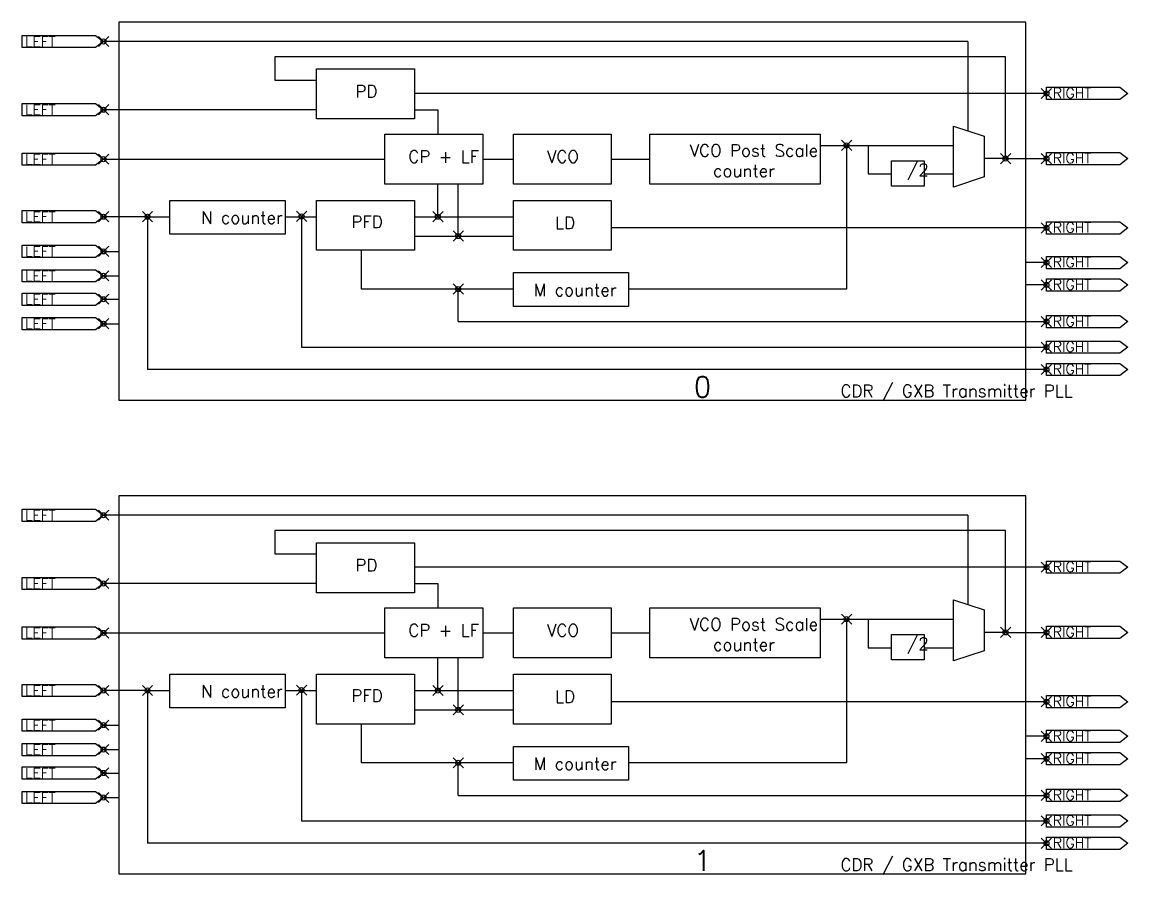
# Model space of a CAD drawing. Extents: x 8 to 2306, y -930 to -8.
# Drawn here: x 1221 to 2306, y -883 to -46 of the extents above; entities that cross this region are included whole.
import ezdxf

# ---------------------------------------------------------------- set-up
doc = ezdxf.new("R2010")
doc.units = 0
doc.header["$MEASUREMENT"] = 0
doc.header["$PDMODE"] = 35
doc.header["$PDSIZE"] = 5
for name, color, linetype in [('DETAIL_MEDIUM', 182, 'CONTINUOUS'), ('PORTS', 188, 'CONTINUOUS'), ('SIMPLE', 162, 'CONTINUOUS')]:
    doc.layers.add(name, color=color, linetype=linetype)
doc.styles.add('SIMPLEX', font='simplex')

# ---------------------------------------------------------------- blocks, each defined once
blk = doc.blocks.new('TGX_CMU_PLL_CLK_WIRE1')
at = {"layer": 'DETAIL_MEDIUM', "linetype": 'CONTINUOUS'}
blk.add_line((1089, -613), (1111, -613), dxfattribs=at)
blk = doc.blocks.new('TGX_CMU_PLL_PD_WIRE')
at = {"layer": 'DETAIL_MEDIUM', "linetype": 'CONTINUOUS'}
for p, q in [((1351, -508), (1374, -508)), ((1374, -508), (1374, -532))]:
    blk.add_line(p, q, dxfattribs=at)
blk = doc.blocks.new('TGX_CMU_PLL_PD_FEEDBACK_WIRE')
at = {"layer": 'DETAIL_MEDIUM', "linetype": 'CONTINUOUS'}
for p, q in [((1214, -456), (1214, -479)), ((1931, -456), (1214, -456)), ((1931, -556), (1931, -456)), ((1214, -479), (1255, -479))]:
    blk.add_line(p, q, dxfattribs=at)
blk.add_point((1931, -556), dxfattribs=at)
blk = doc.blocks.new('TGX_CMU_PLL_CP_WIRE')
at = {"layer": 'DETAIL_MEDIUM', "linetype": 'CONTINUOUS'}
blk.add_line((1418, -556.5), (1448, -556.5), dxfattribs=at)
blk = doc.blocks.new('TGX_CMU_PLL_VCO_WIRE')
at = {"layer": 'DETAIL_MEDIUM', "linetype": 'CONTINUOUS'}
blk.add_line((1544, -556.5), (1582, -556.5), dxfattribs=at)
blk = doc.blocks.new('TGX_CMU_PLL_VCO_COUNT_WIRE0')
at = {"layer": 'DETAIL_MEDIUM', "linetype": 'CONTINUOUS'}
blk.add_line((1749, -543), (1775, -543), dxfattribs=at)
blk = doc.blocks.new('TGX_CMU_PLL_N_COUNT_WIRE1')
at = {"layer": 'DETAIL_MEDIUM', "linetype": 'CONTINUOUS'}
blk.add_line((1240, -613), (1255, -613), dxfattribs=at)
blk = doc.blocks.new('TGX_CMU_PLL_N_COUNT_WIRE0')
at = {"layer": 'DETAIL_MEDIUM', "linetype": 'CONTINUOUS'}
blk.add_line((1224, -613), (1240, -613), dxfattribs=at)
blk = doc.blocks.new('TGX_CMU_PLL_VCO_COUNT_WIRE2')
at = {"layer": 'DETAIL_MEDIUM', "linetype": 'CONTINUOUS'}
for p, q in [((1775, -543), (1775, -684)), ((1775, -684), (1561, -684))]:
    blk.add_line(p, q, dxfattribs=at)
blk.add_point((1775, -543), dxfattribs=at)
blk = doc.blocks.new('TGX_CMU_PLL_M_COUNTER_WIRE0')
at = {"layer": 'DETAIL_MEDIUM', "linetype": 'CONTINUOUS'}
blk.add_line((1448, -684), (1394, -684), dxfattribs=at)
blk = doc.blocks.new('TGX_CMU_PLL_M_COUNTER_WIRE1')
at = {"layer": 'DETAIL_MEDIUM', "linetype": 'CONTINUOUS'}
for p, q in [((1299, -684), (1299, -646)), ((1394, -684), (1299, -684))]:
    blk.add_line(p, q, dxfattribs=at)
blk = doc.blocks.new('TGX_CMU_PLL_PFD_WIRE0')
at = {"layer": 'DETAIL_MEDIUM', "linetype": 'CONTINUOUS'}
blk.add_line((1351, -613), (1374, -613), dxfattribs=at)
blk = doc.blocks.new('TGX_CMU_PLL_PFD_WIRE1')
at = {"layer": 'DETAIL_MEDIUM', "linetype": 'CONTINUOUS'}
blk.add_line((1374, -613), (1448, -613), dxfattribs=at)
blk = doc.blocks.new('TGX_CMU_PLL_PFD_WIRE2')
at = {"layer": 'DETAIL_MEDIUM', "linetype": 'CONTINUOUS'}
blk.add_line((1374, -613), (1374, -581), dxfattribs=at)
blk.add_point((1374, -613), dxfattribs=at)
blk = doc.blocks.new('TGX_CMU_PLL_PFD_WIRE3')
at = {"layer": 'DETAIL_MEDIUM', "linetype": 'CONTINUOUS'}
blk.add_line((1351, -632), (1394, -632), dxfattribs=at)
blk = doc.blocks.new('TGX_CMU_PLL_PFD_WIRE4')
at = {"layer": 'DETAIL_MEDIUM', "linetype": 'CONTINUOUS'}
blk.add_line((1394, -632), (1448, -632), dxfattribs=at)
blk = doc.blocks.new('TGX_CMU_PLL_PFD_WIRE5')
at = {"layer": 'DETAIL_MEDIUM', "linetype": 'CONTINUOUS'}
blk.add_line((1394, -632), (1394, -581), dxfattribs=at)
blk.add_point((1394, -632), dxfattribs=at)
blk = doc.blocks.new('TGX_CMU_PLL_PD_BLOCK')
at = {"layer": 'DETAIL_MEDIUM', "linetype": 'CONTINUOUS'}
blk.add_lwpolyline([(394, -99), (394, -148), (298, -148), (298, -99)], close=True, dxfattribs=at)
at = {"layer": 'DETAIL_MEDIUM', "linetype": 'CONTINUOUS', "style": 'SIMPLEX'}
blk.add_text('PD', height=12, dxfattribs=at).set_placement((336, -127, -0.9))
blk = doc.blocks.new('TGX_CMU_PLL_PFD_BLOCK')
at = {"layer": 'DETAIL_MEDIUM', "linetype": 'CONTINUOUS'}
blk.add_lwpolyline([(394, -228), (394, -277), (298, -277), (298, -228)], close=True, dxfattribs=at)
at = {"layer": 'DETAIL_MEDIUM', "linetype": 'CONTINUOUS', "style": 'SIMPLEX'}
blk.add_text('PFD', height=12, dxfattribs=at).set_placement((332, -255, -0.9))
blk = doc.blocks.new('TGX_CMU_PLL_VCO_BLOCK')
at = {"layer": 'DETAIL_MEDIUM', "linetype": 'CONTINUOUS'}
blk.add_lwpolyline([(587, -163), (587, -212), (491, -212), (491, -163)], close=True, dxfattribs=at)
at = {"layer": 'DETAIL_MEDIUM', "linetype": 'CONTINUOUS', "style": 'SIMPLEX'}
blk.add_text('VCO', height=12, dxfattribs=at).set_placement((524, -191, -0.9))
blk = doc.blocks.new('TGX_CMU_PLL_LD_BLOCK')
at = {"layer": 'DETAIL_MEDIUM', "linetype": 'CONTINUOUS'}
blk.add_lwpolyline([(587, -228), (587, -277), (491, -277), (491, -228)], close=True, dxfattribs=at)
at = {"layer": 'DETAIL_MEDIUM', "linetype": 'CONTINUOUS', "style": 'SIMPLEX'}
blk.add_text('LD', height=12, dxfattribs=at).set_placement((532, -256, -0.9))
blk = doc.blocks.new('TGX_CMU_PLL_M_COUNTER_BLOCK')
at = {"layer": 'DETAIL_MEDIUM', "linetype": 'CONTINUOUS'}
blk.add_lwpolyline([(604, -298.874051), (604, -332), (491, -332), (491, -298.874051)], close=True, dxfattribs=at)
at = {"layer": 'DETAIL_MEDIUM', "linetype": 'CONTINUOUS', "style": 'SIMPLEX'}
blk.add_text('M counter', height=12, dxfattribs=at).set_placement((511, -321.874051))
blk = doc.blocks.new('TGX_CMU_PLL_RATE_SWITCH_WIRE')
at = {"layer": 'DETAIL_MEDIUM', "linetype": 'CONTINUOUS'}
for q in [(89, -72), (937, -160)]:
    blk.add_line((937, -72), q, dxfattribs=at)
blk = doc.blocks.new('TGX_CMU_PLL_DATA_IN_WIRE')
at = {"layer": 'DETAIL_MEDIUM', "linetype": 'CONTINUOUS'}
blk.add_line((298, -139), (89, -139), dxfattribs=at)
blk = doc.blocks.new('TGX_CMU_PLL_REF_CLK_WIRE')
at = {"layer": 'DETAIL_MEDIUM', "linetype": 'CONTINUOUS'}
blk.add_line((89, -187.5), (365, -187.5), dxfattribs=at)
blk = doc.blocks.new('TGX_CMU_PLL_CLK_WIRE0')
at = {"layer": 'DETAIL_MEDIUM', "linetype": 'CONTINUOUS'}
blk.add_line((132, -244), (89, -244), dxfattribs=at)
blk = doc.blocks.new('TGX_CMU_PLL_VCO_BYPASS_WIRE')
at = {"layer": 'DETAIL_MEDIUM', "linetype": 'CONTINUOUS'}
for p in [(132, -244), (1014, -394)]:
    blk.add_line(p, (132, -394), dxfattribs=at)
blk.add_point((132, -244), dxfattribs=at)
blk = doc.blocks.new('TGX_CMU_PLL_REF_CLKOUT_WIRE')
at = {"layer": 'DETAIL_MEDIUM', "linetype": 'CONTINUOUS'}
for p, q in [((283, -244), (283, -372)), ((283, -372), (1014, -372))]:
    blk.add_line(p, q, dxfattribs=at)
blk.add_point((283.277349, -243.684286), dxfattribs=at)
blk = doc.blocks.new('TGX_CMU_PLL_FB_CLKOUT_WIRE')
at = {"layer": 'DETAIL_MEDIUM', "linetype": 'CONTINUOUS'}
for q in [(437, -315), (1014, -347)]:
    blk.add_line((437, -347), q, dxfattribs=at)
blk.add_point((437, -315), dxfattribs=at)
blk = doc.blocks.new('TGX_CMU_PLL_LOCKED_WIRE')
at = {"layer": 'DETAIL_MEDIUM', "linetype": 'CONTINUOUS'}
blk.add_line((1014, -255), (587, -255), dxfattribs=at)
blk = doc.blocks.new('TGX_CMU_PLL_CLOCK_OUT_WIRE')
at = {"layer": 'DETAIL_MEDIUM', "linetype": 'CONTINUOUS'}
blk.add_line((974, -187), (1014, -187), dxfattribs=at)
blk = doc.blocks.new('TGX_CMU_PLL_DATA_OUT_WIRE')
at = {"layer": 'DETAIL_MEDIUM', "linetype": 'CONTINUOUS'}
blk.add_line((1014, -123), (394, -123), dxfattribs=at)
blk = doc.blocks.new('TGX_CMU_PLL_FREQLOCKED_WIRE')
at = {"layer": 'DETAIL_MEDIUM', "linetype": 'CONTINUOUS'}
blk.add_line((1014, -289), (994, -289), dxfattribs=at)
blk = doc.blocks.new('TGX_CMU_PLL_POWERDOWN_WIRE')
at = {"layer": 'DETAIL_MEDIUM', "linetype": 'CONTINUOUS'}
blk.add_line((89, -278), (104, -278), dxfattribs=at)
blk = doc.blocks.new('TGX_CMU_PLL_ARESET_WIRE')
at = {"layer": 'DETAIL_MEDIUM', "linetype": 'CONTINUOUS'}
blk.add_line((89, -302), (104, -302), dxfattribs=at)
blk = doc.blocks.new('TGX_CMU_PLL_DPRIODISABLE_WIRE')
at = {"layer": 'DETAIL_MEDIUM', "linetype": 'CONTINUOUS'}
blk.add_line((89, -325), (104, -325), dxfattribs=at)
blk = doc.blocks.new('TGX_CMU_PLL_N_COUNT_BLOCK')
at = {"layer": 'DETAIL_MEDIUM', "linetype": 'CONTINUOUS'}
blk.add_lwpolyline([(267, -228), (267, -261), (154, -261), (154, -228)], close=True, dxfattribs=at)
at = {"layer": 'DETAIL_MEDIUM', "linetype": 'CONTINUOUS', "style": 'SIMPLEX'}
blk.add_text('N counter', height=12, dxfattribs=at).set_placement((184.5, -250.874051))
blk = doc.blocks.new('TGX_CMU_PLL_CP_BLOCK')
at = {"layer": 'DETAIL_MEDIUM', "linetype": 'CONTINUOUS'}
blk.add_lwpolyline([(461, -163), (461, -212), (365, -212), (365, -163)], close=True, dxfattribs=at)
at = {"layer": 'DETAIL_MEDIUM', "linetype": 'CONTINUOUS', "style": 'SIMPLEX'}
blk.add_text('CP + LF', height=12, dxfattribs=at).set_placement((388, -191, -0.9))
blk = doc.blocks.new('TGX_CMU_PLL_VCO_COUNT_BLOCK')
at = {"layer": 'DETAIL_MEDIUM', "linetype": 'CONTINUOUS'}
blk.add_lwpolyline([(625, -163), (792, -163), (792, -212), (625, -212)], close=True, dxfattribs=at)
at = {"layer": 'DETAIL_MEDIUM', "linetype": 'CONTINUOUS', "style": 'SIMPLEX'}
for s, p in [('VCO Post Scale', (664, -185, -0.9)), ('counter', (687, -205, -0.9))]:
    blk.add_text(s, height=12, dxfattribs=at).set_placement(p)
blk = doc.blocks.new('TGX_CMU_PLL_VCO_COUNT_WIRE1')
at = {"layer": 'DETAIL_MEDIUM', "linetype": 'CONTINUOUS'}
for p, q in [((818, -174), (839, -174)), ((839, -174), (923, -174)), ((839, -174), (839, -202)), ((974, -187), (953, -187)), ((839, -202), (862, -202)), ((894, -202), (923, -202))]:
    blk.add_line(p, q, dxfattribs=at)
at = {"layer": 'DETAIL_MEDIUM'}
blk.add_lwpolyline([(923, -155), (953, -165), (953, -205), (923, -215), (923, -155)], close=True, dxfattribs=at)
at = {"layer": 'DETAIL_MEDIUM', "linetype": 'CONTINUOUS'}
blk.add_lwpolyline([(894, -189), (894, -214), (862, -214), (862, -189)], close=True, dxfattribs=at)
at = {"layer": 'DETAIL_MEDIUM', "linetype": 'CONTINUOUS', "style": 'SIMPLEX'}
blk.add_text('/2', height=12, dxfattribs=at).set_placement((877, -204, -0.9))
blk = doc.blocks.new('TGX_CMU_PLL_DPRIOOUT_WIRE')
at = {"layer": 'DETAIL_MEDIUM', "linetype": 'CONTINUOUS'}
blk.add_line((1055, -271), (1035, -271), dxfattribs=at)
blk = doc.blocks.new('TGX_CMU_PLL_DPRIO_IN_WIRE')
at = {"layer": 'DETAIL_MEDIUM', "linetype": 'CONTINUOUS'}
blk.add_line((130, -309), (145, -309), dxfattribs=at)
blk = doc.blocks.new('TGX_CMU_PLL_VCO_BYPASS_PORT')
at = {"layer": 'PORTS', "linetype": 'CONTINUOUS'}
blk.add_lwpolyline([(1094, -394), (1086, -400), (1014, -400), (1014, -388), (1086, -388), (1094, -394)], close=True, dxfattribs=at)
blk.add_point((1014, -394), dxfattribs=at)
at = {"layer": 'PORTS', "linetype": 'CONTINUOUS', "style": 'SIMPLEX'}
blk.add_attdef('SIDE', (1020.370255, -398.60697), '', height=10, rotation=0.000019, dxfattribs=at)
blk = doc.blocks.new('TGX_CMU_PLL_REF_CLKOUT_PORT')
at = {"layer": 'PORTS', "linetype": 'CONTINUOUS'}
blk.add_lwpolyline([(1094, -372), (1086, -378), (1014, -378), (1014, -366), (1086, -366), (1094, -372)], close=True, dxfattribs=at)
blk.add_point((1014, -372), dxfattribs=at)
at = {"layer": 'PORTS', "linetype": 'CONTINUOUS', "style": 'SIMPLEX'}
blk.add_attdef('SIDE', (1020.370255, -376.60697), '', height=10, rotation=0.000019, dxfattribs=at)
blk = doc.blocks.new('TGX_CMU_PLL_FB_CLKOUT_PORT')
at = {"layer": 'PORTS', "linetype": 'CONTINUOUS'}
blk.add_lwpolyline([(1094, -347), (1086, -353), (1014, -353), (1014, -341), (1086, -341), (1094, -347)], close=True, dxfattribs=at)
blk.add_point((1014, -347), dxfattribs=at)
at = {"layer": 'PORTS', "linetype": 'CONTINUOUS', "style": 'SIMPLEX'}
blk.add_attdef('SIDE', (1020.370255, -351.60697), '', height=10, rotation=0.000019, dxfattribs=at)
blk = doc.blocks.new('TGX_CMU_PLL_DPRIOOUT_PORT')
at = {"layer": 'PORTS', "linetype": 'CONTINUOUS'}
blk.add_lwpolyline([(1135, -271), (1127, -277), (1055, -277), (1055, -265), (1127, -265), (1135, -271)], close=True, dxfattribs=at)
blk.add_point((1055, -271), dxfattribs=at)
at = {"layer": 'PORTS', "linetype": 'CONTINUOUS', "style": 'SIMPLEX'}
blk.add_attdef('SIDE', (1061.370255, -275.60697), '', height=10, rotation=0.000019, dxfattribs=at)
blk = doc.blocks.new('TGX_CMU_PLL_FREQLOCKED_PORT')
at = {"layer": 'PORTS', "linetype": 'CONTINUOUS'}
blk.add_lwpolyline([(1094, -289), (1086, -295), (1014, -295), (1014, -283), (1086, -283), (1094, -289)], close=True, dxfattribs=at)
blk.add_point((1014, -289), dxfattribs=at)
at = {"layer": 'PORTS', "linetype": 'CONTINUOUS', "style": 'SIMPLEX'}
blk.add_attdef('SIDE', (1020.370255, -293.60697), '', height=10, rotation=0.000019, dxfattribs=at)
blk = doc.blocks.new('TGX_CMU_PLL_LOCKED_PORT')
at = {"layer": 'PORTS', "linetype": 'CONTINUOUS'}
blk.add_lwpolyline([(1094, -255), (1086, -261), (1014, -261), (1014, -249), (1086, -249), (1094, -255)], close=True, dxfattribs=at)
blk.add_point((1014, -255), dxfattribs=at)
at = {"layer": 'PORTS', "linetype": 'CONTINUOUS', "style": 'SIMPLEX'}
blk.add_attdef('SIDE', (1020.370255, -259.60697), '', height=10, rotation=0.000019, dxfattribs=at)
blk = doc.blocks.new('TGX_CMU_PLL_CLOCK_OUT_PORT')
at = {"layer": 'PORTS', "linetype": 'CONTINUOUS'}
blk.add_lwpolyline([(1094, -187), (1086, -193), (1014, -193), (1014, -181), (1086, -181), (1094, -187)], close=True, dxfattribs=at)
blk.add_point((1014, -187), dxfattribs=at)
at = {"layer": 'PORTS', "linetype": 'CONTINUOUS', "style": 'SIMPLEX'}
blk.add_attdef('SIDE', (1020.370255, -191.60697), '', height=10, rotation=0.000019, dxfattribs=at)
blk = doc.blocks.new('TGX_CMU_PLL_DATA_OUT_PORT')
at = {"layer": 'PORTS', "linetype": 'CONTINUOUS'}
blk.add_lwpolyline([(1094, -123), (1086, -129), (1014, -129), (1014, -117), (1086, -117), (1094, -123)], close=True, dxfattribs=at)
blk.add_point((1014, -123), dxfattribs=at)
at = {"layer": 'PORTS', "linetype": 'CONTINUOUS', "style": 'SIMPLEX'}
blk.add_attdef('SIDE', (1020.370255, -127.60697), '', height=10, rotation=0.000019, dxfattribs=at)
blk = doc.blocks.new('TGX_CMU_PLL_DPRIO_IN_PORT')
at = {"layer": 'PORTS', "linetype": 'CONTINUOUS'}
blk.add_lwpolyline([(130, -309), (122, -315), (50, -315), (50, -303), (122, -303), (130, -309)], close=True, dxfattribs=at)
blk.add_point((130, -309), dxfattribs=at)
at = {"layer": 'PORTS', "linetype": 'CONTINUOUS', "style": 'SIMPLEX'}
blk.add_attdef('SIDE', (52.988216, -314.125949), '', height=10, dxfattribs=at)
blk = doc.blocks.new('TGX_CMU_PLL_DPRIODISABLE_PORT')
at = {"layer": 'PORTS', "linetype": 'CONTINUOUS'}
blk.add_lwpolyline([(89, -325), (81, -331), (9, -331), (9, -319), (81, -319), (89, -325)], close=True, dxfattribs=at)
blk.add_point((89, -325), dxfattribs=at)
at = {"layer": 'PORTS', "linetype": 'CONTINUOUS', "style": 'SIMPLEX'}
blk.add_attdef('SIDE', (11.988216, -330.125949), '', height=10, dxfattribs=at)
blk = doc.blocks.new('TGX_CMU_PLL_ARESET_PORT')
at = {"layer": 'PORTS', "linetype": 'CONTINUOUS'}
blk.add_lwpolyline([(89, -302), (81, -308), (9, -308), (9, -296), (81, -296), (89, -302)], close=True, dxfattribs=at)
blk.add_point((89, -302), dxfattribs=at)
at = {"layer": 'PORTS', "linetype": 'CONTINUOUS', "style": 'SIMPLEX'}
blk.add_attdef('SIDE', (11.988216, -307.125949), '', height=10, dxfattribs=at)
blk = doc.blocks.new('TGX_CMU_PLL_POWERDOWN_PORT')
at = {"layer": 'PORTS', "linetype": 'CONTINUOUS'}
blk.add_lwpolyline([(89, -278), (81, -284), (9, -284), (9, -272), (81, -272), (89, -278)], close=True, dxfattribs=at)
blk.add_point((89, -278), dxfattribs=at)
at = {"layer": 'PORTS', "linetype": 'CONTINUOUS', "style": 'SIMPLEX'}
blk.add_attdef('SIDE', (11.988216, -283.125949), '', height=10, dxfattribs=at)
blk = doc.blocks.new('TGX_CMU_PLL_CLK_PORT')
at = {"layer": 'PORTS', "linetype": 'CONTINUOUS'}
blk.add_lwpolyline([(89, -244), (81, -250), (9, -250), (9, -238), (81, -238), (89, -244)], close=True, dxfattribs=at)
blk.add_point((89, -244), dxfattribs=at)
at = {"layer": 'PORTS', "linetype": 'CONTINUOUS', "style": 'SIMPLEX'}
blk.add_attdef('SIDE', (11.988216, -249.125949), '', height=10, dxfattribs=at)
blk = doc.blocks.new('TGX_CMU_PLL_REF_CLK_PORT')
at = {"layer": 'PORTS', "linetype": 'CONTINUOUS'}
blk.add_lwpolyline([(89, -187.5), (81, -193.5), (9, -193.5), (9, -181.5), (81, -181.5), (89, -187.5)], close=True, dxfattribs=at)
blk.add_point((89, -187.5), dxfattribs=at)
at = {"layer": 'PORTS', "linetype": 'CONTINUOUS', "style": 'SIMPLEX'}
blk.add_attdef('SIDE', (11.988216, -192.625949), '', height=10, dxfattribs=at)
blk = doc.blocks.new('TGX_CMU_PLL_DATA_IN_PORT')
at = {"layer": 'PORTS', "linetype": 'CONTINUOUS'}
blk.add_lwpolyline([(89, -139), (81, -145), (9, -145), (9, -133), (81, -133), (89, -139)], close=True, dxfattribs=at)
blk.add_point((89, -139), dxfattribs=at)
at = {"layer": 'PORTS', "linetype": 'CONTINUOUS', "style": 'SIMPLEX'}
blk.add_attdef('SIDE', (11.988216, -144.125949), '', height=10, dxfattribs=at)
blk = doc.blocks.new('TGX_CMU_PLL_RATE_SWITCH_PORT')
at = {"layer": 'PORTS', "linetype": 'CONTINUOUS'}
blk.add_lwpolyline([(89, -72), (81, -78), (9, -78), (9, -66), (81, -66), (89, -72)], close=True, dxfattribs=at)
blk.add_point((89, -72), dxfattribs=at)
at = {"layer": 'PORTS', "linetype": 'CONTINUOUS', "style": 'SIMPLEX'}
blk.add_attdef('SIDE', (11.988216, -77.125949), '', height=10, dxfattribs=at)
blk = doc.blocks.new('TGX_CMU_CDR_PLL_TEXT')
at = {"layer": 'DETAIL_MEDIUM', "linetype": 'CONTINUOUS'}
for p, q in [((1035, -13), (145, -13)), ((145, -13), (145, -384)), ((1035, -384), (1035, -13)), ((145, -384), (1035, -384))]:
    blk.add_line(p, q, dxfattribs=at)
at = {"layer": 'DETAIL_MEDIUM', "linetype": 'CONTINUOUS', "style": 'SIMPLEX'}
blk.add_text('CDR / GXB Transmitter PLL', height=12, dxfattribs=at).set_placement((853, -381))
blk = doc.blocks.new('TGX_CMU_CDR_PLL')
at = {"layer": 'DETAIL_MEDIUM', "linetype": 'CONTINUOUS'}
for name, p in [('TGX_CMU_CDR_PLL_TEXT', (0, 0)), ('TGX_CMU_PLL_RATE_SWITCH_WIRE', (41, 40)), ('TGX_CMU_PLL_PD_FEEDBACK_WIRE', (-916, 409)), ('TGX_CMU_PLL_PD_BLOCK', (41, 40)), ('TGX_CMU_PLL_DATA_OUT_WIRE', (41, 40)), ('TGX_CMU_PLL_DATA_IN_WIRE', (41, 40)), ('TGX_CMU_PLL_PD_WIRE', (-916, 409)), ('TGX_CMU_PLL_VCO_COUNT_WIRE1', (41, 40)), ('TGX_CMU_PLL_CP_BLOCK', (41, 40)), ('TGX_CMU_PLL_VCO_BLOCK', (41, 40)), ('TGX_CMU_PLL_VCO_COUNT_BLOCK', (41, 40)), ('TGX_CMU_PLL_VCO_COUNT_WIRE2', (-916, 409)), ('TGX_CMU_PLL_VCO_COUNT_WIRE0', (-916, 409)), ('TGX_CMU_PLL_REF_CLK_WIRE', (41, 40)), ('TGX_CMU_PLL_CP_WIRE', (-916, 409)), ('TGX_CMU_PLL_VCO_WIRE', (-916, 409)), ('TGX_CMU_PLL_CLOCK_OUT_WIRE', (41, 40)), ('TGX_CMU_PLL_PFD_WIRE2', (-916, 409)), ('TGX_CMU_PLL_PFD_WIRE5', (-916, 409)), ('TGX_CMU_PLL_N_COUNT_BLOCK', (41, 40)), ('TGX_CMU_PLL_PFD_BLOCK', (41, 40)), ('TGX_CMU_PLL_LD_BLOCK', (41, 40)), ('TGX_CMU_PLL_CLK_WIRE0', (41, 40)), ('TGX_CMU_PLL_CLK_WIRE1', (-916, 409)), ('TGX_CMU_PLL_VCO_BYPASS_WIRE', (41, 40)), ('TGX_CMU_PLL_N_COUNT_WIRE0', (-916, 409)), ('TGX_CMU_PLL_REF_CLKOUT_WIRE', (41, 40)), ('TGX_CMU_PLL_N_COUNT_WIRE1', (-916, 409)), ('TGX_CMU_PLL_PFD_WIRE0', (-916, 409)), ('TGX_CMU_PLL_PFD_WIRE1', (-916, 409)), ('TGX_CMU_PLL_LOCKED_WIRE', (41, 40)), ('TGX_CMU_PLL_PFD_WIRE3', (-916, 409)), ('TGX_CMU_PLL_PFD_WIRE4', (-916, 409)), ('TGX_CMU_PLL_POWERDOWN_WIRE', (41, 40)), ('TGX_CMU_PLL_M_COUNTER_WIRE1', (-916, 409)), ('TGX_CMU_PLL_FREQLOCKED_WIRE', (41, 40)), ('TGX_CMU_PLL_M_COUNTER_BLOCK', (41, 40)), ('TGX_CMU_PLL_ARESET_WIRE', (41, 40)), ('TGX_CMU_PLL_DPRIOOUT_WIRE', (0, 0)), ('TGX_CMU_PLL_M_COUNTER_WIRE0', (-916, 409)), ('TGX_CMU_PLL_FB_CLKOUT_WIRE', (41, 40)), ('TGX_CMU_PLL_DPRIODISABLE_WIRE', (41, 40)), ('TGX_CMU_PLL_DPRIO_IN_WIRE', (0, 0))]:
    blk.add_blockref(name, p, dxfattribs=at)
at = {"layer": 'PORTS', "linetype": 'CONTINUOUS'}
for name, p, values in [('TGX_CMU_PLL_RATE_SWITCH_PORT', (41, 40), {'SIDE': 'LEFT'}), ('TGX_CMU_PLL_DATA_OUT_PORT', (41, 40), {'SIDE': 'RIGHT'}), ('TGX_CMU_PLL_DATA_IN_PORT', (41, 40), {'SIDE': 'LEFT'}), ('TGX_CMU_PLL_CLOCK_OUT_PORT', (41, 40), {'SIDE': 'RIGHT'}), ('TGX_CMU_PLL_REF_CLK_PORT', (41, 40), {'SIDE': 'LEFT'}), ('TGX_CMU_PLL_CLK_PORT', (41, 40), {'SIDE': 'LEFT'}), ('TGX_CMU_PLL_LOCKED_PORT', (41, 40), {'SIDE': 'RIGHT'}), ('TGX_CMU_PLL_POWERDOWN_PORT', (41, 40), {'SIDE': 'LEFT'}), ('TGX_CMU_PLL_FREQLOCKED_PORT', (41, 40), {'SIDE': 'RIGHT'}), ('TGX_CMU_PLL_ARESET_PORT', (41, 40), {'SIDE': 'LEFT'}), ('TGX_CMU_PLL_DPRIOOUT_PORT', (0, 0), {'SIDE': 'RIGHT'}), ('TGX_CMU_PLL_DPRIODISABLE_PORT', (41, 40), {'SIDE': 'LEFT'}), ('TGX_CMU_PLL_DPRIO_IN_PORT', (0, 0), {'SIDE': 'LEFT'}), ('TGX_CMU_PLL_FB_CLKOUT_PORT', (41, 40), {'SIDE': 'RIGHT'}), ('TGX_CMU_PLL_REF_CLKOUT_PORT', (41, 40), {'SIDE': 'RIGHT'}), ('TGX_CMU_PLL_VCO_BYPASS_PORT', (41, 40), {'SIDE': 'RIGHT'})]:
    blk.add_blockref(name, p, dxfattribs=at).add_auto_attribs(values)
at = {"layer": 'SIMPLE', "linetype": 'CONTINUOUS', "style": 'SIMPLEX'}
blk.add_attdef('index', (709, -381), '', height=20, dxfattribs=at)
blk = doc.blocks.new('TGX_HSSI_CMU_QUAD_CHANNEL')
at = {"layer": 'DETAIL_MEDIUM', "linetype": 'CONTINUOUS'}
for p, values in [((1171, -33), {'index': '0'}), ((1171, -498), {'index': '1'})]:
    blk.add_blockref('TGX_CMU_CDR_PLL', p, dxfattribs=at).add_auto_attribs(values)

msp = doc.modelspace()

# ---------------------------------------------------------------- block references
at = {"layer": 'DETAIL_MEDIUM', "linetype": 'CONTINUOUS'}
msp.add_blockref('TGX_HSSI_CMU_QUAD_CHANNEL', (0, 0), dxfattribs=at)

doc.saveas('drawing.dxf')
